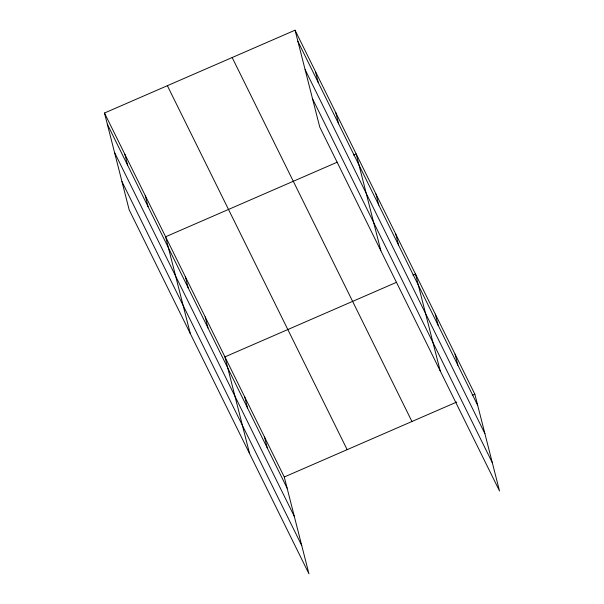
<?xml version="1.0" encoding="UTF-8"?>
<svg xmlns="http://www.w3.org/2000/svg" width="604" height="604" viewBox="0 0 604 604"><rect width="100%" height="100%" fill="white"/><g stroke="black" fill="none" stroke-linecap="round" stroke-linejoin="round"><path stroke-width="0.91" d="M104.484 113.023L284.265 476.994L308.946 573.8L129.165 209.83L104.484 113.023L295.054 30.2L474.835 394.17L499.516 490.976L319.735 127.006L295.054 30.2M337.228 162.189L165.609 236.776L190.29 333.582M353.597 155.069L356.179 153.952L380.86 250.758M396.556 282.294L224.937 356.881L249.618 453.687M412.925 275.182L415.507 274.057L440.188 370.864M284.265 476.994L456.745 402.03M472.252 395.288L474.835 394.17M297.9 41.351L477.681 405.322M305.103 69.619L484.884 433.589M312.525 98.746L492.313 462.709M232.17 57.531L411.951 421.501M167.376 85.692L347.157 449.663M107.331 124.175L287.111 488.145M114.533 152.442L294.314 516.412M121.955 181.57L301.736 545.533M455.061 354.133L457.908 365.284M435.288 314.095L438.126 325.246M395.733 234.02L398.58 245.179M375.96 193.982L378.799 205.141M335.809 112.699L338.648 123.858M315.431 71.453L318.278 82.605M264.492 436.956L267.338 448.108M244.718 396.919L247.557 408.07M205.164 316.843L208.01 328.002M185.39 276.806L188.229 287.965M145.239 195.522L148.078 206.681M124.862 154.277L127.701 165.428"/></g></svg>
